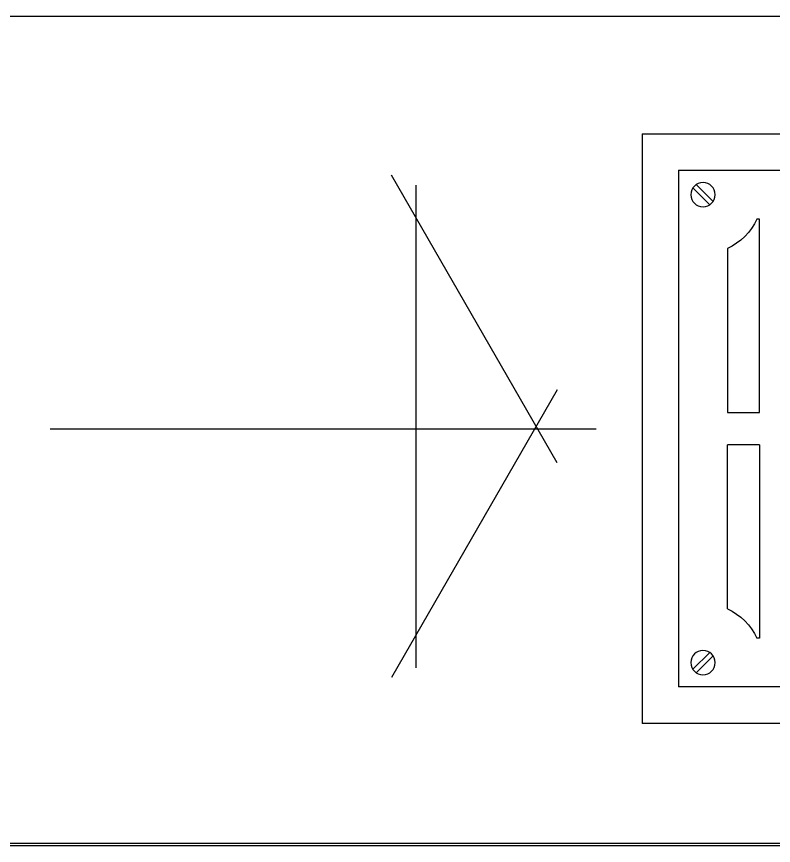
# Model space of a CAD drawing. Header units: metres. Extents: x -22 to 564, y 0 to 143.
# Drawn here: x 244.8121 to 244.9673, y 46.303 to 46.473 of the extents above; entities that cross this region are included whole.
import ezdxf

# ---------------------------------------------------------------- set-up
doc = ezdxf.new("R2010")
doc.units = ezdxf.units.M
doc.layers.add('XREF 2N NEURO-ONCOLOGIA$0$Mobiliario Fijo', color=40, linetype='Continuous')
doc.layers.add('XREF 2N NEURO-ONCOLOGIA$0$MUROS', color=3, linetype='Continuous')

# ---------------------------------------------------------------- blocks, each defined once
blk = doc.blocks.new('XREF 2N NEURO-ONCOLOGIA$0$AQG 01$0$BOL RX-TLAH-1N$0$Coladera')
for p, q in [((83.09946308977125, 30.7736573425861), (82.97922985719154, 30.77365357855771)), ((82.97923364392882, 30.65269496199811), (82.97922985707369, 30.7736573425861)), ((83.09945930291612, 30.65269496199811), (83.09946308977125, 30.7736573425861)), ((83.09196518682768, 30.76615990908667), (82.9867277601204, 30.76615661451712)), ((82.98673107742826, 30.66019286494168), (82.98672776001726, 30.76615990908667)), ((83.09196186941668, 30.66019286494168), (83.09196518682768, 30.76615990908667)), ((82.9618341205021, 30.70521617071907), (82.92783458703924, 30.76421643956786)), ((82.99381363575024, 30.75978706469487), (82.9903516759034, 30.76324880778822)), ((83.0848793110947, 30.75978706469487), (83.08834127094154, 30.76324880778822)), ((83.1168588264607, 30.70521617071907), (83.15085835992356, 30.76421643956786)), ((82.93283378839301, 30.66321640003491), (82.93283387356482, 30.76221640003161)), ((82.99310104805912, 30.75907443238579), (82.98963908821227, 30.76253617547914)), ((83.08559189878582, 30.75907443238579), (83.08905385863267, 30.76253617547914)), ((83.14585915856979, 30.66321640003491), (83.14585907339799, 30.76221640003161)), ((83.0033382747738, 30.75616353812413), (83.00276157242693, 30.7561635200695)), ((83.0033394024067, 30.71648436682376), (83.0033382747738, 30.75616353812413)), ((83.0092201848667, 30.71648560905583), (83.0092214271005, 30.75616560850208)), ((83.0092214271005, 30.75616560850208), (83.01583475034536, 30.75616540146341)), ((83.01583475034536, 30.75616540146341), (83.0158335081114, 30.71648540201702)), ((83.0224480735986, 30.75616519442666), (83.02244683136465, 30.71648519497066)), ((83.0290613968916, 30.75616498738793), (83.0224480735986, 30.75616519442666)), ((83.0290601546574, 30.71648498793196), (83.0290613968916, 30.75616498738793)), ((83.03567347791063, 30.71648478089721), (83.03567472014484, 30.75616478035119)), ((83.03567472014484, 30.75616478035119), (83.04228804340595, 30.75616457331246)), ((83.04228804340595, 30.75616457331246), (83.04228680117141, 30.71648457385847)), ((83.04890136665918, 30.75616436627574), (83.04890012442466, 30.71648436682376)), ((83.05551468990907, 30.75616415923691), (83.04890136665918, 30.75616436627574)), ((83.0555134476742, 30.71648415978495), (83.05551468990907, 30.75616415923691)), ((83.0621280131623, 30.75616395220016), (83.0621267833461, 30.71648436682376)), ((83.0687413488179, 30.75616374516088), (83.0621280131623, 30.75616395220016)), ((83.06874010659564, 30.71648415978496), (83.0687413488179, 30.75616374516088)), ((83.07535354443824, 30.71648436682376), (83.07535467207114, 30.75616353812413)), ((83.07535467207114, 30.75616353812413), (83.075931374418, 30.7561635200695)), ((82.9967251529241, 30.75012672260332), (82.99672620614975, 30.71648415978893)), ((83.08196779392084, 30.75012672260332), (83.0819667406952, 30.71648415978893)), ((82.9618342391129, 30.72021617071849), (82.92783377257844, 30.66121643957192)), ((83.1168587078499, 30.72021617071849), (83.15085917438437, 30.66121643957192)), ((83.0033394024067, 30.71648436682376), (82.99672607915716, 30.71648415978495)), ((83.00922018486187, 30.71648560905583), (83.01583350811141, 30.71648540201703)), ((83.02244683140785, 30.71648519497865), (83.02906015465739, 30.71648498793984)), ((83.03567347792186, 30.71648478090131), (83.0422868011714, 30.71648457386251)), ((83.04890012442466, 30.71648436682376), (83.0555134476742, 30.71648415978495)), ((83.0621267833461, 30.71648436682376), (83.06874010659564, 30.71648415978496)), ((83.07535354443824, 30.71648436682376), (83.08196686768778, 30.71648415978495)), ((82.85783418376585, 30.71321699308693), (82.96983418376212, 30.71321689673096)), ((83.22085876319696, 30.71321699308693), (83.10885876320069, 30.71321689673096)), ((82.99672641321246, 30.7098700083852), (83.0033397743107, 30.70987017309497)), ((82.99672746644542, 30.67622667735048), (82.99672641321246, 30.7098700083852)), ((83.0033397743107, 30.70987017309497), (83.0033409662639, 30.67019027590318)), ((83.0092199777835, 30.70987228578996), (83.00921873556305, 30.6701923462706)), ((83.01583330107471, 30.70987207875322), (83.0092199777835, 30.70987228578996)), ((83.01583205885424, 30.67019213923386), (83.0158333010747, 30.70987207875322)), ((83.02244662432791, 30.70987187171647), (83.02244538210748, 30.67019193219711)), ((83.02905994762067, 30.70987166467972), (83.02244662432791, 30.70987187171647)), ((83.02905870540033, 30.67019172516036), (83.02905994762078, 30.70987166467972)), ((83.03567327087403, 30.70987145764298), (83.03567202865358, 30.67019151812361)), ((83.04228659412378, 30.70987125060623), (83.03567327087403, 30.70987145764298)), ((83.04228535190336, 30.67019131108687), (83.04228659412381, 30.70987125060623)), ((83.04889991737703, 30.70987104356949), (83.04889867515658, 30.67019110405013)), ((83.05551324064236, 30.70987083653274), (83.04889991737703, 30.70987104356949)), ((83.0555119984219, 30.67019089701338), (83.05551324064236, 30.70987083653274)), ((83.06212656389168, 30.70987057829617), (83.06212532167514, 30.67019068997667)), ((83.06873989954593, 30.70987042245929), (83.06212656389168, 30.70987057829617)), ((83.06873865732781, 30.67019048293993), (83.06873989954593, 30.70987042245929)), ((83.07535317253424, 30.70987017309497), (83.07535198058103, 30.67019027590318)), ((83.08196653363248, 30.7098700083852), (83.07535317253424, 30.70987017309497)), ((83.08196548039952, 30.67622667735048), (83.08196653363248, 30.7098700083852)), ((83.0033409662639, 30.67019027590318), (83.00276426390295, 30.67019025784854)), ((83.00921873556305, 30.6701923462706), (83.01583205885424, 30.67019213923386)), ((83.02244538210748, 30.67019193219711), (83.02905870540022, 30.67019172516037)), ((83.03567202865358, 30.67019151812361), (83.04228535190332, 30.67019131108687)), ((83.04889867515656, 30.67019110405013), (83.0555119984219, 30.67019089701338)), ((83.06212532167514, 30.67019068997667), (83.06873865732781, 30.67019048293993)), ((83.07535198058103, 30.67019027590318), (83.07592868294199, 30.67019025784854)), ((82.99310392180425, 30.66727874067304), (82.9896421787109, 30.66381678082619)), ((82.99381655411332, 30.66656615298191), (82.99035481101997, 30.66310419313506)), ((83.08487639273162, 30.66656615298191), (83.08833813582497, 30.66310419313506)), ((83.08558902504069, 30.66727874067304), (83.08905076813404, 30.66381678082619)), ((82.9867310775314, 30.66018957057984), (83.09196186941666, 30.66019286494168)), ((82.97923364404664, 30.65269119820683), (83.09945930291612, 30.65269496199811))]:
    blk.add_line(p, q)
for centre in [(82.99172636198125, 30.761161620087), (83.08696658486369, 30.761161620087), (82.99172936641212, 30.66519146690406), (83.08696358043282, 30.66519146690406)]:
    blk.add_circle(centre, 0.002499222741727397)
for centre, radius, start, end in [((82.99172636198125, 30.761161620087), 0.01211432513042539, 294.3704504829461, 335.6331369126232), ((83.08696658486369, 30.761161620087), 0.01211432513042539, 204.3668630873771, 245.6295495170532), ((82.99172936641212, 30.66519146690406), 0.01211432513759691, 24.3704504760408, 65.63313684620228), ((83.08696358043282, 30.66519146690406), 0.01211432513759691, 114.366863153797, 155.6295495239595)]:
    blk.add_arc(centre, radius, start, end)
blk = doc.blocks.new('XREF 2N NEURO-ONCOLOGIA')
at = {"layer": 'XREF 2N NEURO-ONCOLOGIA$0$Mobiliario Fijo', "elevation": 4.46419061741206e-07}
blk.add_lwpolyline([(12.85191747897206, 1.537645016051063), (13.02191309374802, 1.537641229293475), (13.02191309374803, 2.537641229293475), (12.85191309374802, 2.537645016051063)], close=True, dxfattribs=at)
at = {"layer": 'XREF 2N NEURO-ONCOLOGIA$0$MUROS'}
blk.add_line((12.85234072723089, -1.312355202084473), (12.85234072723089, 2.53764482355358), dxfattribs=at)
at = {"layer": 'XREF 2N NEURO-ONCOLOGIA$0$Mobiliario Fijo', "xscale": -1, "rotation": 90}
blk.add_blockref('XREF 2N NEURO-ONCOLOGIA$0$AQG 01$0$BOL RX-TLAH-1N$0$Coladera', (43.6505704259887, 85.08008774790005, 4.464190617473199e-07), dxfattribs=at)

msp = doc.modelspace()

# ---------------------------------------------------------------- block references
at = {"rotation": 90}
msp.add_blockref('XREF 2N NEURO-ONCOLOGIA', (247.041247396106, 33.45112300235571), dxfattribs=at)

doc.saveas('drawing.dxf')
